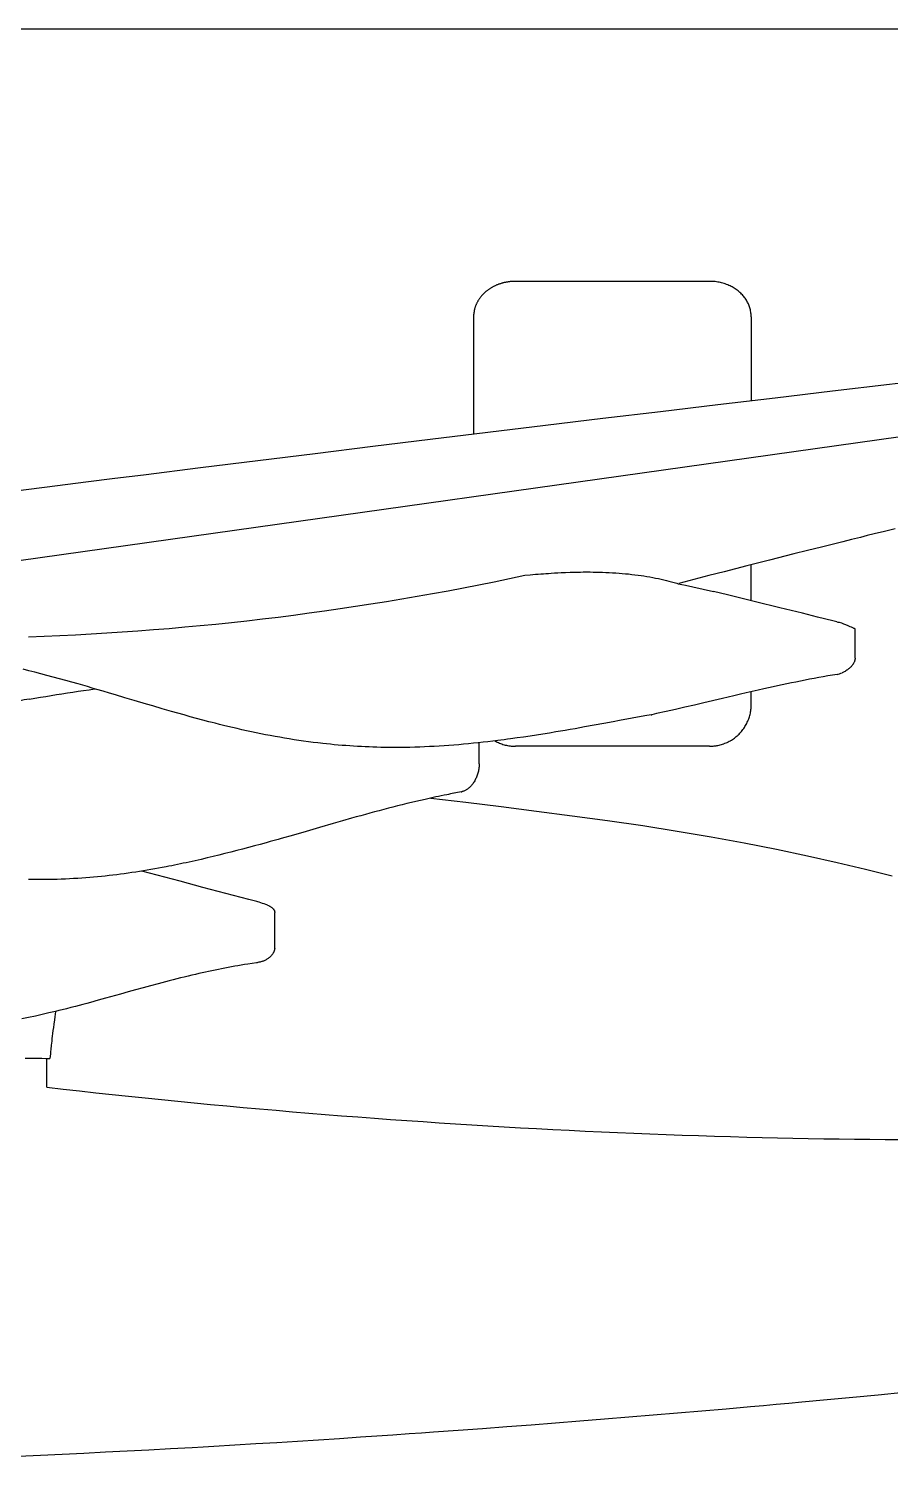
# Model space of a CAD drawing. Header units: millimetres. Extents: x 0 to 164410, y 0 to 99872.
# Drawn here: x 39598 to 43516, y 84841 to 91329 of the extents above; entities that cross this region are included whole.
import ezdxf

# ---------------------------------------------------------------- set-up
doc = ezdxf.new("R2010")
doc.units = ezdxf.units.MM
doc.layers.add('8_SideView', color=1, linetype='Continuous')

msp = doc.modelspace()

# ---------------------------------------------------------------- linework, layer by layer
at = {"layer": '8_SideView', "color": 0, "linetype": 'Continuous'}
for p, q in [((10014.4, 91328.6), (48209.3, 91327.7)), ((42693.4, 90180.1), (41811.4, 90179.9)), ((41621.4, 90018.4), (41621.4, 89486.5)), ((42883.4, 90018.6), (42883.4, 89638.4)), ((37036.8, 88558.5), (45771.6, 89785.9)), ((42883.4, 88729.2), (42883.4, 88892.1)), ((42551.1, 88806.4), (42584.7, 88799.3)), ((42584.7, 88799.3), (42618.4, 88791.9)), ((42618.4, 88791.9), (42665.1, 88781.4)), ((42665.1, 88781.4), (42711.6, 88770.6)), ((42775.5, 88755.4), (42711.6, 88770.6)), ((42818.1, 88745.2), (42775.5, 88755.4)), ((42903.1, 88724.4), (42818.1, 88745.2)), ((43014.2, 88697), (42903.1, 88724.4)), ((43116.2, 88671.9), (43014.2, 88697)), ((43185, 88655), (43116.2, 88671.9)), ((43253.9, 88638.1), (43185, 88655)), ((43272.5, 88633.6), (43253.9, 88638.1)), ((43272.5, 88633.6), (43277.8, 88632.3)), ((43277.8, 88632.3), (43283.1, 88630.9)), ((43277.8, 88632.3), (43283.1, 88630.9)), ((43283.1, 88630.9), (43293.3, 88627.9)), ((43293.3, 88627.9), (43303.1, 88624.6)), ((43303.1, 88624.6), (43308.2, 88622.8)), ((43308.2, 88622.8), (43320.1, 88617.9)), ((43320.1, 88617.9), (43326, 88615.3)), ((43326, 88615.3), (43331.9, 88612.5)), ((43332, 88612.5), (43331.9, 88612.5)), ((43332, 88612.5), (43337, 88610.1)), ((43337, 88610.1), (43340.2, 88608.6)), ((43340.2, 88608.6), (43343.3, 88607.2)), ((43343.3, 88607.2), (43346.2, 88605.8)), ((43346.2, 88605.8), (43348.4, 88604.8)), ((43348.4, 88604.8), (43350.9, 88603.6)), ((43350.9, 88603.6), (43353, 88602.7)), ((43353, 88602.7), (43353.9, 88602.3)), ((43353.9, 88602.3), (43354.6, 88602)), ((43354.6, 88602), (43355.3, 88601.7)), ((43355.3, 88601.7), (43355.7, 88601.5)), ((43355.5, 88468.3), (43355.7, 88601.5)), ((39652, 88290.5), (39676.6, 88294.5)), ((39676.6, 88294.5), (39701.1, 88298.4)), ((39701.1, 88298.4), (39725.8, 88302.3)), ((39725.8, 88302.3), (39750.4, 88306.1)), ((39741.7, 88302), (39741.7, 88302)), ((39741.7, 88302), (39741.7, 88302)), ((39750.4, 88306.1), (39775.1, 88310)), ((39775.1, 88310), (39799.7, 88313.7)), ((39799.7, 88313.7), (39824.3, 88317.4)), ((39824.3, 88317.4), (39848.8, 88321)), ((39848.8, 88321), (39873.4, 88324.5)), ((39873.4, 88324.5), (39898.1, 88328)), ((39898.1, 88328), (39901.4, 88328.5)), ((42883.4, 88256.5), (42883.4, 88315.3)), ((39602.6, 88282.4), (39627.3, 88286.5)), ((39627.3, 88286.5), (39652, 88290.5)), ((41647, 87988.1), (41646.8, 88083.8)), ((42693.4, 88067.8), (41811.4, 88067.8)), ((41565.3, 87860.6), (41565.3, 87860.6)), ((40733.4, 87644.6), (40733, 87644.5)), ((40682.8, 87329), (40682.7, 87329.1)), ((40717.3, 87148.7), (40717.3, 87312)), ((39811.2, 86885.4), (39811.2, 86885.4)), ((39682, 86518.6), (39682, 86649.7)), ((40991, 86391.7), (40990.2, 86391.7))]:
    msp.add_line(p, q, dxfattribs=at)
for points in [[(41811.4, 90179.9), (41808.4, 90179.9), (41805.3, 90179.8), (41802.3, 90179.7), (41799.3, 90179.6), (41796.3, 90179.4), (41793.3, 90179.2), (41790.3, 90178.9), (41787.3, 90178.6), (41784.3, 90178.3), (41781.3, 90177.9), (41778.3, 90177.5), (41775.4, 90177), (41772.4, 90176.5), (41769.5, 90176), (41766.5, 90175.4), (41763.6, 90174.8), (41760.7, 90174.1), (41757.8, 90173.5), (41755, 90172.7), (41752.1, 90172), (41749.3, 90171.2), (41746.5, 90170.3), (41743.7, 90169.5), (41740.9, 90168.6), (41738.1, 90167.6), (41735.4, 90166.6), (41732.7, 90165.6), (41730, 90164.6), (41727.3, 90163.5), (41724.7, 90162.4), (41722, 90161.2), (41719.4, 90160.1), (41716.9, 90158.8), (41714.3, 90157.6), (41711.8, 90156.3), (41709.3, 90155), (41706.9, 90153.7), (41704.4, 90152.3), (41702, 90150.9), (41699.6, 90149.5), (41697.3, 90148), (41695, 90146.5), (41692.7, 90145), (41690.4, 90143.5), (41688.2, 90141.9), (41686, 90140.3), (41683.9, 90138.7), (41681.7, 90137.1), (41679.7, 90135.4), (41677.6, 90133.7), (41675.6, 90132), (41673.6, 90130.2), (41671.6, 90128.5), (41669.7, 90126.7), (41667.8, 90124.9), (41666, 90123), (41664.2, 90121.2), (41662.4, 90119.3), (41660.6, 90117.4), (41658.9, 90115.5), (41657.2, 90113.6), (41655.6, 90111.6), (41654, 90109.6), (41652.4, 90107.7), (41650.9, 90105.6), (41649.4, 90103.6), (41648, 90101.6), (41646.6, 90099.5), (41645.2, 90097.4), (41643.9, 90095.3), (41642.6, 90093.2), (41641.3, 90091.1), (41640.1, 90089), (41638.9, 90086.8), (41637.7, 90084.7), (41636.6, 90082.5), (41635.5, 90080.3), (41634.5, 90078.1), (41633.5, 90075.9), (41632.6, 90073.7), (41631.7, 90071.4), (41630.8, 90069.2), (41629.9, 90066.9), (41629.1, 90064.7), (41628.4, 90062.4), (41627.7, 90060.1), (41627, 90057.8), (41626.3, 90055.5), (41625.2, 90050.9), (41624.6, 90048.5), (41624.1, 90046.2), (41623.3, 90041.5), (41622.6, 90036.8), (41622.1, 90032.1), (41621.7, 90027.3), (41621.5, 90022.6), (41621.4, 90018.4)], [(42883.4, 90018.6), (42883.4, 90021.7), (42883.2, 90026.5), (42882.8, 90031.3), (42882.3, 90036), (42881.7, 90040.7), (42880.8, 90045.4), (42879.9, 90050.1), (42878.7, 90054.7), (42877.4, 90059.3), (42876, 90063.9), (42874.4, 90068.4), (42872.6, 90072.9), (42870.7, 90077.3), (42868.7, 90081.7), (42866.4, 90086.1), (42864.1, 90090.4), (42861.5, 90094.6), (42858.9, 90098.8), (42856.1, 90102.9), (42853.1, 90106.9), (42850, 90110.9), (42846.7, 90114.8), (42843.3, 90118.6), (42839.8, 90122.3), (42836.1, 90126), (42832.3, 90129.5), (42828.3, 90133), (42824.2, 90136.4), (42820, 90139.6), (42815.6, 90142.8), (42811.1, 90145.9), (42806.5, 90148.8), (42801.8, 90151.7), (42797, 90154.4), (42792, 90157), (42787, 90159.5), (42781.8, 90161.9), (42776.5, 90164.1), (42771.2, 90166.2), (42765.7, 90168.2), (42760.2, 90170), (42754.6, 90171.6), (42748.9, 90173.2), (42743.1, 90174.6), (42737.3, 90175.8), (42731.5, 90176.9), (42725.6, 90177.8), (42719.6, 90178.6), (42713.6, 90179.2), (42707.6, 90179.6), (42701.6, 90179.9), (42695.5, 90180.1), (42693.4, 90180.1)], [(39341.7, 89203.6), (39470, 89219.8), (39599.6, 89236.2), (39729.5, 89252.6), (39859.5, 89268.9), (39989.9, 89285.2), (40120.4, 89301.5), (40380.1, 89333.8), (40641.2, 89366.2), (40901.4, 89398.3), (41163.3, 89430.5), (41424.3, 89462.5), (41686.3, 89494.4), (41947.6, 89526.1), (42209.6, 89557.8), (42470.9, 89589.2), (42732.1, 89620.4), (42992.7, 89651.4), (43252.7, 89682.2), (43512.3, 89712.8), (43770.2, 89743)], [(43538.2, 89055.4), (43514, 89049.7), (43489.9, 89043.9), (43442.2, 89032.3), (43410.8, 89024.7), (43379.5, 89017), (43339.3, 89007), (43299.2, 88997), (43250.7, 88984.9), (43202.3, 88972.8), (43139.8, 88957.1), (43077.4, 88941.4), (42966.6, 88913.3), (42863.3, 88887), (42811.7, 88873.8), (42760.2, 88860.6), (42691.5, 88842.9), (42622.7, 88825.1), (42553.9, 88807.2)], [(41854, 88844.5), (41878.2, 88846.8), (41890.5, 88847.9), (41902.8, 88849), (41914.8, 88850), (41926.8, 88850.9), (41938.6, 88851.8), (41950.4, 88852.6), (41961.8, 88853.4), (41973.3, 88854.2), (41988.8, 88855.1), (42004.3, 88856), (42019.8, 88856.8), (42039.9, 88857.6), (42059.9, 88858.4), (42070, 88858.7), (42080, 88858.9), (42093.4, 88859.2), (42106.8, 88859.5), (42120.2, 88859.6), (42129.7, 88859.7), (42139.2, 88859.7), (42151.9, 88859.6), (42164.6, 88859.5), (42177.3, 88859.3), (42192.5, 88859), (42207.7, 88858.5), (42222.9, 88857.9), (42238.2, 88857.2), (42253.4, 88856.4), (42267.9, 88855.5), (42282.5, 88854.4), (42297.1, 88853.2), (42311.6, 88851.9), (42326.1, 88850.5), (42340.6, 88848.9), (42355.1, 88847.1), (42369.5, 88845.3), (42382.8, 88843.4), (42396, 88841.4), (42409.2, 88839.3), (42422.4, 88837), (42435.5, 88834.6), (42448.6, 88832), (42461.7, 88829.3), (42473.7, 88826.7), (42485.7, 88823.9), (42497.6, 88821.1), (42509.6, 88818), (42521.4, 88814.9), (42533.2, 88811.6), (42545, 88808.2), (42550.9, 88806.4)], [(43355.5, 88468.3), (43355.4, 88466.1), (43355.2, 88463.9), (43354.9, 88461.6), (43354.5, 88459.4), (43354, 88457.3), (43353.6, 88455.9), (43353.2, 88454.6), (43352.2, 88451.9), (43351.1, 88449.3), (43350.1, 88447.3), (43349.1, 88445.2), (43347.9, 88443.2), (43347.1, 88441.8), (43346.1, 88440.4), (43345.2, 88438.9), (43344.1, 88437.5), (43342, 88434.7), (43339.8, 88432), (43337.4, 88429.4), (43335.2, 88427.1), (43332.9, 88424.9), (43330.5, 88422.7), (43328, 88420.6), (43326.3, 88419.2), (43324.6, 88417.8), (43321.1, 88415.3), (43317.5, 88412.8), (43313.9, 88410.4), (43310.1, 88408.2), (43306.3, 88406.1), (43302.4, 88404.2), (43299.8, 88403), (43297.2, 88401.8)], [(42428.4, 88210.7), (42399.7, 88205.4), (42342.4, 88194.8), (42284.9, 88184.2), (42256.2, 88178.9), (42212.9, 88171), (42169.6, 88163.2), (42126.1, 88155.4), (42082.6, 88147.7), (42059.9, 88143.8), (42037.2, 88139.9), (42016.2, 88136.3), (41995.2, 88132.8), (41965.9, 88128), (41936.7, 88123.3), (41907.4, 88118.6), (41878.1, 88114.1), (41848.7, 88109.8), (41819.3, 88105.5), (41789.9, 88101.4), (41774.9, 88099.4), (41760, 88097.4), (41745.5, 88095.5), (41731, 88093.7), (41708.9, 88090.9), (41686.7, 88088.3), (41664.6, 88085.8), (41642.4, 88083.4), (41620.3, 88081.1), (41598.1, 88078.9), (41575.9, 88076.8), (41553.7, 88074.9), (41531.6, 88073.1), (41509.4, 88071.4), (41487.2, 88069.8), (41465, 88068.4), (41442.8, 88067.1), (41420.6, 88066), (41398.5, 88065), (41376.3, 88064.1), (41354.1, 88063.4), (41332, 88062.9), (41309.8, 88062.5), (41287.7, 88062.2), (41265.6, 88062.2), (41243.5, 88062.2), (41232.4, 88062.3), (41221.4, 88062.5), (41210.3, 88062.7), (41199.3, 88062.9), (41181.7, 88063.3), (41164, 88063.8), (41146.4, 88064.5), (41128.8, 88065.2), (41111.2, 88066.1), (41093.6, 88067), (41076, 88068.1), (41058.5, 88069.3), (41040.9, 88070.5), (41023.3, 88071.9), (41005.8, 88073.4), (40988.3, 88075), (40970.8, 88076.7), (40953.4, 88078.4), (40935.9, 88080.3), (40925, 88081.6), (40914.1, 88082.8), (40892.3, 88085.5), (40870.5, 88088.3), (40848.8, 88091.3), (40827.1, 88094.4), (40805.4, 88097.7), (40783.7, 88101.1), (40762.1, 88104.7), (40740.4, 88108.4), (40718.8, 88112.3), (40697.3, 88116.3), (40675.7, 88120.4), (40654.2, 88124.7), (40632.7, 88129.1), (40611.2, 88133.6), (40589.7, 88138.3), (40568.3, 88143.1), (40546.8, 88147.9), (40525.4, 88152.9), (40504, 88158), (40485, 88162.7), (40466, 88167.4), (40447.1, 88172.1), (40432.8, 88175.8), (40418.6, 88179.4), (40390.2, 88186.9), (40361.8, 88194.5), (40333.5, 88202.2), (40305.1, 88210.1), (40276.8, 88218), (40248.5, 88226.1), (40227.2, 88232.2), (40206, 88238.4), (40163.6, 88250.8), (40135.3, 88259.1), (40078.8, 88275.9), (40036.4, 88288.5), (39994, 88301.1), (39965.7, 88309.5), (39937.4, 88317.9), (39909.1, 88326.2), (39887.9, 88332.4), (39866.6, 88338.6), (39845.4, 88344.7), (39824.1, 88350.8), (39795.7, 88358.8), (39767.3, 88366.7), (39738.9, 88374.6), (39710.5, 88382.3), (39682, 88389.9), (39653.5, 88397.3), (39626.8, 88404.2), (39600, 88410.9), (39573.2, 88417.5)], [(43273.5, 88394.5), (43252.7, 88390.9), (43232, 88387.3), (43211.2, 88383.5), (43190.5, 88379.7), (43169.7, 88375.8), (43149, 88371.9), (43128.2, 88367.8), (43107.5, 88363.7), (43086.7, 88359.5), (43065.9, 88355.3), (43045.2, 88350.9), (43024.4, 88346.5), (43003.6, 88342.1), (42982.7, 88337.6), (42961.9, 88333), (42941.1, 88328.4), (42914.4, 88322.4), (42887.7, 88316.3), (42860.9, 88310.2), (42834.2, 88304), (42803.8, 88297), (42752.4, 88285), (42667.7, 88265.1), (42625.1, 88255.2), (42582.4, 88245.3), (42539.4, 88235.5), (42496.3, 88225.7), (42452.9, 88216.1), (42431.1, 88211.3)], [(42693.4, 88067.8), (42698.9, 88067.9), (42704.5, 88068.1), (42710, 88068.5), (42715.5, 88069.1), (42721, 88069.8), (42723.8, 88070.2), (42726.5, 88070.6), (42731.9, 88071.7), (42737.3, 88072.9), (42742.7, 88074.2), (42748, 88075.7), (42753.3, 88077.4), (42758.5, 88079.2), (42761.1, 88080.1), (42763.7, 88081.1), (42768.8, 88083.2), (42773.9, 88085.5), (42776.4, 88086.7), (42778.8, 88087.9), (42783.7, 88090.4), (42788.6, 88093.1), (42791, 88094.5), (42793.3, 88095.9), (42798, 88098.8), (42802.5, 88101.9), (42807, 88105.1), (42811.4, 88108.5), (42815.7, 88111.9), (42819.8, 88115.5), (42821.9, 88117.3), (42823.9, 88119.2), (42827.9, 88123), (42831.7, 88126.9), (42833.6, 88129), (42835.4, 88131), (42839, 88135.1), (42842.5, 88139.4), (42845.9, 88143.7), (42849.1, 88148.2), (42852.2, 88152.7), (42855.1, 88157.3), (42858, 88162), (42860.7, 88166.8), (42863.2, 88171.6), (42865.6, 88176.6), (42867.9, 88181.6), (42870, 88186.6), (42871.9, 88191.7), (42873.7, 88196.9), (42875.4, 88202.1), (42876.9, 88207.4), (42878.2, 88212.7), (42879.4, 88218.1), (42880.5, 88223.5), (42881.4, 88228.9), (42881.7, 88231.6), (42882.1, 88234.3), (42882.7, 88239.8), (42883.1, 88245.3), (42883.3, 88250.8), (42883.4, 88256.3), (42883.4, 88256.5)], [(41718, 88092.1), (41719.1, 88091.5), (41723.9, 88088.9), (41728.9, 88086.5), (41733.9, 88084.2), (41739, 88082), (41744.1, 88080), (41749.3, 88078.1), (41754.6, 88076.4), (41759.9, 88074.8), (41765.2, 88073.4), (41770.6, 88072.2), (41776.1, 88071.1), (41781.5, 88070.1), (41787, 88069.4), (41792.5, 88068.7), (41798, 88068.3), (41803.6, 88068), (41809.1, 88067.8), (41811.4, 88067.8)], [(41647, 87988.1), (41647, 87984.9), (41646.9, 87981.8), (41646.7, 87978.6), (41646.5, 87976.3), (41646.3, 87973.9), (41645.7, 87969.1), (41645, 87964.2), (41644.1, 87959.4), (41643, 87954.6), (41641.9, 87950.1), (41640.7, 87945.5), (41639.3, 87941), (41637.8, 87936.5), (41636.2, 87932.1), (41634.5, 87927.7), (41632.6, 87923.4), (41630.6, 87919.1), (41628.5, 87914.8), (41626.4, 87910.8), (41624.1, 87906.8), (41621.7, 87902.9), (41619.1, 87899.1), (41617.8, 87897.3), (41616.4, 87895.4), (41615.1, 87893.6), (41613.7, 87891.8), (41611.5, 87889.2), (41609.2, 87886.7), (41606.9, 87884.2), (41604.5, 87881.8), (41601.8, 87879.3), (41599, 87876.9), (41596.1, 87874.6), (41594.7, 87873.6), (41593.2, 87872.5), (41590.6, 87870.8), (41588, 87869.2), (41585.4, 87867.7), (41582.7, 87866.4), (41579.9, 87865.1), (41577.1, 87863.9), (41574.8, 87863.1), (41572.4, 87862.4), (41570.1, 87861.7)], [(41400.7, 87826.5), (41380, 87821.8), (41359.2, 87817), (41338.5, 87812.1), (41317.6, 87807.1), (41296.8, 87802), (41275.9, 87796.8), (41255, 87791.5), (41234.1, 87786.1), (41213.2, 87780.6), (41192.3, 87775.1), (41171.4, 87769.5), (41150.5, 87763.8), (41129.6, 87758.1), (41108.6, 87752.3), (41087.7, 87746.4), (41066.8, 87740.5), (41025, 87728.6), (40983.2, 87716.6), (40920.5, 87698.4), (40861.1, 87681.2), (40803.4, 87664.6), (40746.2, 87648.3), (40733.4, 87644.6)], [(41427.3, 87832.4), (41586.1, 87813.3), (41746.6, 87793.6), (41908.1, 87773.4), (42069.6, 87752.3), (42230.5, 87730.3), (42390, 87707.1), (42547.2, 87682.6), (42701.4, 87656.6), (42851.9, 87629.1), (42997.9, 87600.2), (43138.9, 87570.4), (43274.1, 87540), (43402.8, 87509.3), (43524.5, 87478.7)], [(40733, 87644.5), (40696.9, 87634.5), (40678.8, 87629.5), (40651.9, 87622.1), (40625, 87614.8), (40598.2, 87607.6), (40571.3, 87600.5), (40544.5, 87593.5), (40517.7, 87586.7), (40490.9, 87579.9), (40464.1, 87573.2), (40437.1, 87566.7), (40410.2, 87560.3), (40383.2, 87554), (40356.2, 87547.8), (40342.4, 87544.8), (40328.7, 87541.8), (40315.3, 87538.9), (40301.9, 87536), (40288.4, 87533.2), (40274.9, 87530.4), (40262, 87527.8), (40249.1, 87525.2), (40236.4, 87522.7), (40223.6, 87520.2), (40206.4, 87516.9), (40189.3, 87513.7), (40172.1, 87510.6), (40154.9, 87507.6), (40137.6, 87504.7), (40120.4, 87501.8), (40103.1, 87499), (40085.8, 87496.3), (40068.5, 87493.7), (40051.1, 87491.2), (40033.8, 87488.8), (40016.4, 87486.5), (39999, 87484.2), (39981.6, 87482.1), (39964.2, 87480.1), (39946.7, 87478.1), (39929.3, 87476.3), (39911.8, 87474.6), (39894.3, 87473), (39876.9, 87471.4), (39859.4, 87470), (39840.7, 87468.6), (39822.1, 87467.4), (39803.4, 87466.3), (39784.7, 87465.3), (39766.1, 87464.4), (39747.4, 87463.6), (39728.7, 87463), (39710, 87462.5), (39691.3, 87462.2), (39672.6, 87461.9), (39653.9, 87461.8), (39635.3, 87461.9), (39616.6, 87462), (39597.9, 87462.3)], [(40635.4, 87361.9), (40600.3, 87371), (40565.4, 87380.2), (40530.5, 87389.4), (40460.9, 87407.9), (40391.4, 87426.5), (40287.4, 87454.4), (40218.1, 87473), (40183.4, 87482.2), (40148.6, 87491.5), (40113.8, 87500.7)], [(40684.9, 87345.8), (40681.2, 87347.3), (40676.7, 87349), (40670.2, 87351.3), (40662.4, 87353.9), (40654.3, 87356.5), (40646.9, 87358.7), (40641.1, 87360.3), (40635.4, 87361.9)], [(40684.9, 87345.8), (40688.4, 87344.3), (40691.8, 87342.8), (40693.5, 87341.9), (40695.1, 87341.1), (40697.3, 87339.9), (40699.4, 87338.6), (40701.4, 87337.3), (40703.6, 87335.7), (40705.7, 87334), (40707.7, 87332.3), (40708.6, 87331.3), (40709.5, 87330.4), (40710.4, 87329.5), (40711.2, 87328.5), (40712.5, 87326.7), (40713.7, 87324.9), (40714.3, 87323.9), (40714.8, 87323), (40715.3, 87322), (40715.7, 87321.1), (40716.4, 87319.2), (40716.9, 87317.4), (40717.1, 87316.5), (40717.2, 87315.6), (40717.4, 87314.3), (40717.4, 87313.1), (40717.3, 87312)], [(40717.3, 87148.7), (40716.7, 87145), (40716.4, 87143.2), (40716.1, 87141.9), (40715.8, 87140.7), (40715.5, 87139.4), (40715.1, 87138.2), (40714.6, 87136.5), (40713.9, 87134.8), (40713.1, 87133), (40712.5, 87131.7), (40711.8, 87130.4), (40711.1, 87129.1), (40710.3, 87127.7), (40708.6, 87125), (40706.9, 87122.6), (40705, 87120.1), (40703.1, 87117.8), (40701, 87115.4), (40698.8, 87113.1), (40696.3, 87110.7), (40693.6, 87108.3), (40690.9, 87106), (40688, 87103.9), (40685, 87101.8), (40682, 87099.9), (40679, 87098.1), (40675.9, 87096.4), (40672.7, 87094.9), (40669.4, 87093.4), (40666.1, 87092.1)], [(40635.3, 87084), (40615, 87081.1), (40594.8, 87078.1), (40579.9, 87075.7), (40565.1, 87073.3), (40550.2, 87070.8), (40535.4, 87068.2), (40520.5, 87065.5), (40505.7, 87062.8), (40490.8, 87060), (40476, 87057.1), (40461.2, 87054.1), (40446.4, 87051.1), (40431.6, 87048), (40416.9, 87044.8), (40402.1, 87041.6), (40387.3, 87038.3), (40372.6, 87034.9), (40357.9, 87031.5), (40340.7, 87027.5), (40323.6, 87023.4), (40306.5, 87019.3), (40289.4, 87015.1), (40272.4, 87010.8), (40255.3, 87006.5), (40238.3, 87002.1), (40221.2, 86997.7), (40204.2, 86993.2), (40187.2, 86988.7), (40153.1, 86979.6), (40119.1, 86970.4), (40085.1, 86961.1), (40051.1, 86951.6), (40017, 86942.2), (39948.8, 86923.1), (39914.6, 86913.5), (39880.2, 86904), (39863, 86899.3), (39845.8, 86894.6), (39828.5, 86890), (39811.2, 86885.4)], [(40666.1, 87092.1), (40663.7, 87091.2), (40661, 87090.3), (40658.6, 87089.5), (40654.6, 87088.4), (40650.7, 87087.3), (40645.3, 87086.1), (40640.8, 87085.1), (40637.6, 87084.4), (40635.5, 87084.1), (40635.3, 87084)], [(39811.2, 86885.4), (39791.2, 86880.3), (39771.2, 86875.3), (39751.1, 86870.4), (39736, 86866.8), (39720.9, 86863.2), (39690.6, 86856.1), (39660.1, 86849), (39629.6, 86842.2), (39598.8, 86835.4), (39568.1, 86828.8)], [(39721.4, 86863.3), (39717.8, 86837.8), (39716, 86825), (39713.4, 86805.5), (39711.4, 86790.7), (39709.5, 86775.7), (39707.9, 86763.2), (39706.3, 86750.4), (39705, 86739.5), (39703.7, 86728.4), (39701.7, 86710), (39699.7, 86690.8), (39698.7, 86680.5), (39697.7, 86669.8), (39696.8, 86659.7), (39695.9, 86649.4)], [(39583.2, 86651.3), (39611.3, 86651), (39625.4, 86650.8), (39639.5, 86650.6), (39658.3, 86650.3), (39677.1, 86649.9), (39695.9, 86649.4)], [(39682, 86518.6), (39756.3, 86510.1), (39830.6, 86501.7), (39904.9, 86493.6), (39979.2, 86485.5), (40053.5, 86477.7), (40127.9, 86470), (40202.3, 86462.4), (40276.7, 86455), (40351.1, 86447.7), (40425.5, 86440.6), (40500, 86433.7), (40574.4, 86426.9), (40648.9, 86420.2), (40723.4, 86413.7), (40797.9, 86407.4), (40872.3, 86401.2), (40946.8, 86395.1), (41021.3, 86389.2), (41095.8, 86383.5), (41170.3, 86377.9), (41244.1, 86372.5), (41317.9, 86367.3), (41391.7, 86362.2), (41465.5, 86357.2), (41539.2, 86352.4), (41613, 86347.8), (41686.7, 86343.3), (41760.5, 86339), (41834.2, 86334.8), (41907.9, 86330.7), (41981.5, 86326.9), (42055.2, 86323.1), (42128.8, 86319.5), (42202.4, 86316.1), (42275.9, 86312.9), (42349.5, 86309.7), (42423, 86306.8), (42496.4, 86304), (42569.9, 86301.3), (42643.3, 86298.8), (42716.6, 86296.5), (42789.9, 86294.3), (42863.2, 86292.3), (42933.2, 86290.5), (43003.2, 86288.9), (43073.1, 86287.4), (43143, 86286), (43212.8, 86284.8), (43282.6, 86283.7), (43352.3, 86282.8), (43422, 86282), (43491.7, 86281.4), (43561.3, 86280.9)], [(43576.8, 85131.2), (43460.9, 85120), (43344.9, 85109), (43228.9, 85098.1), (43112.8, 85087.4), (43054.7, 85082.1), (42996.6, 85076.8), (42938.7, 85071.6), (42880.8, 85066.4), (42770, 85056.6), (42659.2, 85047), (42548.4, 85037.5), (42437.5, 85028.2), (42326.7, 85019), (42215.9, 85009.9), (42105, 85001), (41994.2, 84992.3), (41883.3, 84983.7), (41772.4, 84975.3), (41661.5, 84967), (41550.6, 84958.9), (41439.7, 84951), (41384.3, 84947), (41328.8, 84943.2), (41254.9, 84938), (41180.9, 84933), (41107, 84928), (41011.9, 84921.8), (40916.8, 84915.6), (40821.7, 84909.6), (40726.6, 84903.7), (40631.5, 84897.9), (40536.3, 84892.2), (40441.2, 84886.7)], [(40441.2, 84886.7), (40391.9, 84883.8), (40342.6, 84881), (40244, 84875.5), (40145.4, 84870.1), (40046.7, 84864.9), (39948.1, 84859.9), (39849.4, 84855), (39750.8, 84850.2), (39652.1, 84845.6), (39553.4, 84841.2)]]:
    msp.add_lwpolyline(points, dxfattribs=at)
for centre, radius, start, end in [((39150.5, 101434.4), 12876.9, 271.99343, 282.1197), ((48187.5, 36342.7), 52644.4, 99.38526, 99.43967), ((42413.5, 88291.6), 82.2, 280.42574, 282.37654), ((42492.5, 82978.3), 4969.6, 101.52713, 102.69096), ((42440.5, 83231), 4711.6, 100.70434, 101.5213), ((42386.5, 83498.3), 4438.9, 100.66048, 101.5283), ((41552.7, 87927.6), 68.1, 280.69019, 284.7701), ((41565.4, 87860.7), 0.0782, 236.69846, 278.81532), ((41550, 87937.7), 78.6, 281.27575, 284.77399)]:
    msp.add_arc(centre, radius, start, end, dxfattribs=at)
msp.add_ellipse((43292, 88431.7), major_axis=(56, 28.5), ratio=0.466844, start_param=4.150599, end_param=4.569659, dxfattribs=at)

doc.saveas('drawing.dxf')
